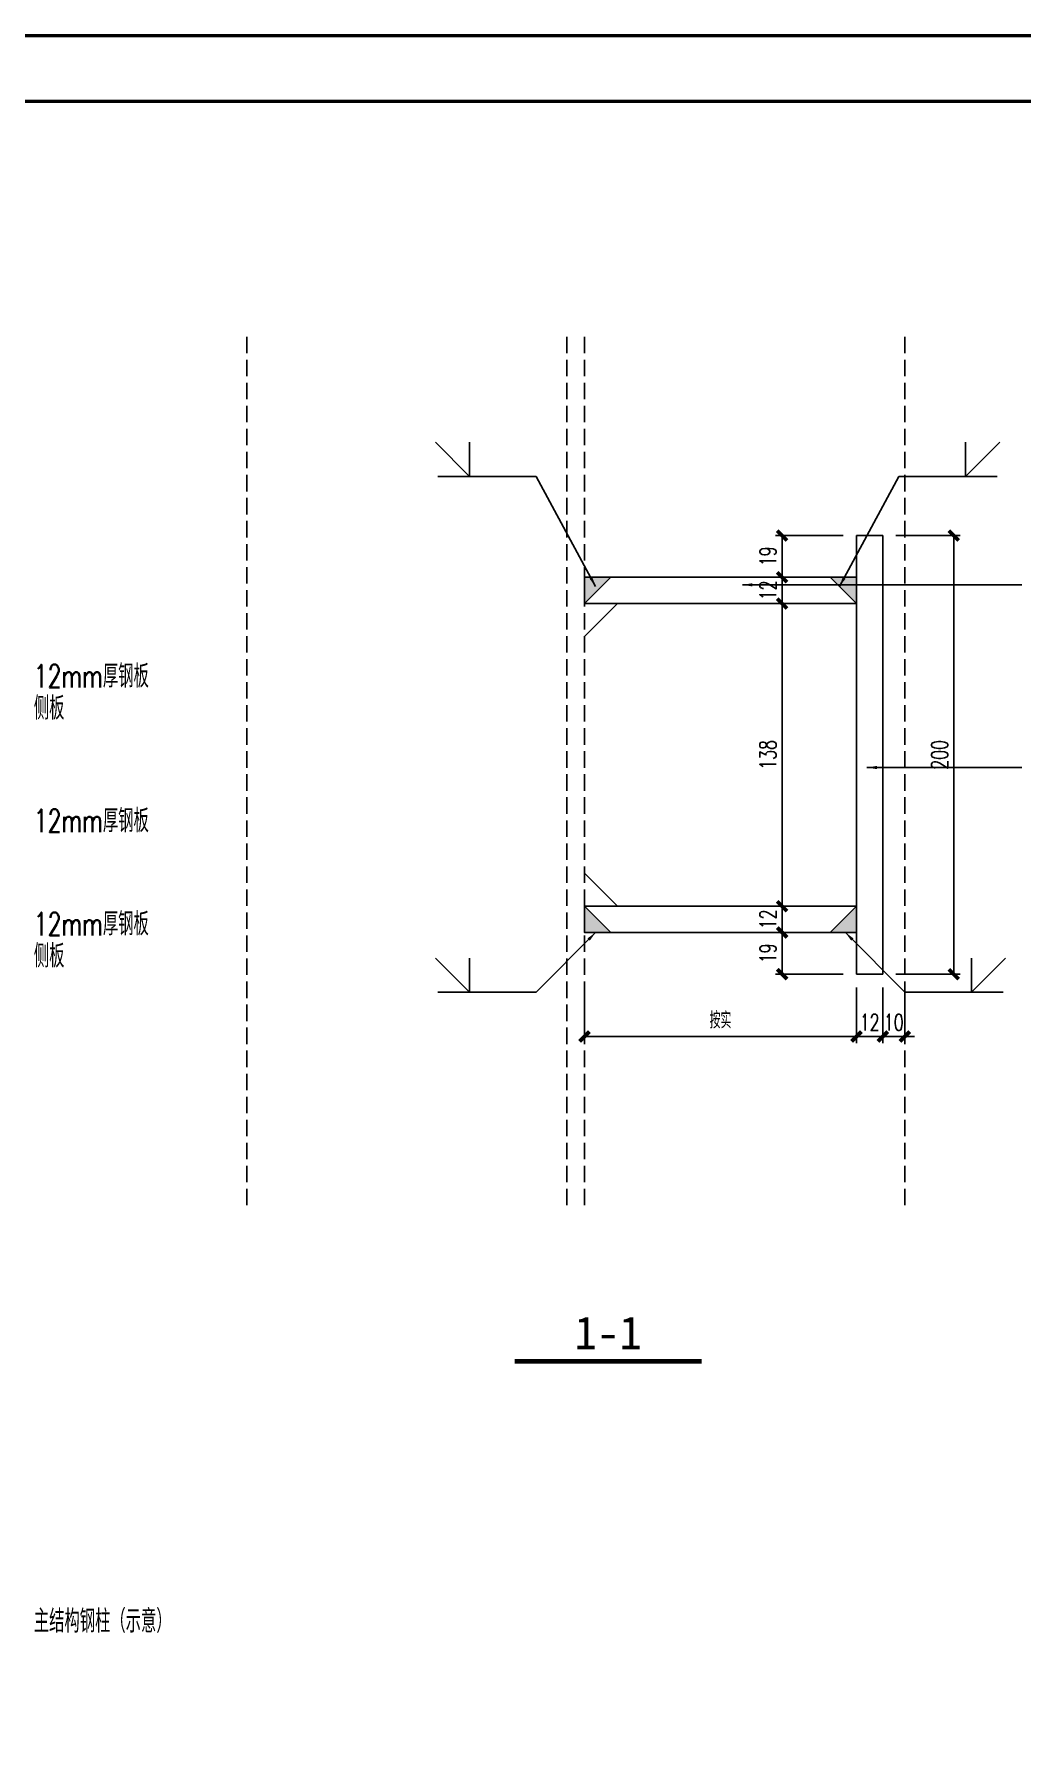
# Model space of a CAD drawing. Extents: x -104256 to -27901, y -155913 to -111823.
# Drawn here: x -84277 to -83826, y -149203 to -148428 of the extents above; entities that cross this region are included whole.
import ezdxf
from ezdxf.enums import TextEntityAlignment as Align

# ---------------------------------------------------------------- set-up
doc = ezdxf.new("R2010")
doc.units = 0
doc.linetypes.add('ZN-DASH', pattern=[0.35, 0.25, -0.1])
for name, color, linetype in [('!ZN1-文字-7', 7, 'Continuous'), ('!ZN5-钢材投影-40', 40, 'Continuous'), ('!ZN5-钢材断面-2', 2, 'Continuous'), ('!ZN6-虚线-8', 8, 'ZN-DASH'), ('!ZN7-符号-173', 173, 'Continuous'), ('0-cxFrame', 155, 'Continuous'), ('DIM', 173, 'Continuous'), ('TEXT', 7, 'Continuous')]:
    doc.layers.add(name, color=color, linetype=linetype)
doc.layers.add('0-cxText', color=131, linetype='Continuous', lineweight=25)
doc.layers.add('细线', color=11, linetype='Continuous', lineweight=9)
doc.styles.add('cx_tuming', font='simhei.ttf')
doc.styles.add('cx_tuqian1', font='')
doc.styles.add('DHTEXT-1', font='ROMANS.shx', dxfattribs={"width": 0.7, "bigfont": 'CHINESE.shx'})
doc.styles.add('ZNTextStyle', font='ROMANS.shx', dxfattribs={"width": 0.7, "bigfont": 'CHINESE.shx'})
doc.styles.add('中南符号', font='simhei.ttf')
doc.styles.add('黑体', font='simhei.ttf', dxfattribs={"height": 12})
doc.styles.get('cx_tuqian1').set_extended_font_data('SimSun')
doc.dimstyles.new('ZN3', dxfattribs={"dimscale": 3, "dimtxt": 2.5, "dimasz": 1.5, "dimexe": 1, "dimexo": 2, "dimgap": 0.9, "dimtad": 1, "dimdec": 0, "dimdsep": 46, "dimtxsty": 'DHTEXT-1', "dimblk": 'ARCHTICK', "dimcen": 2.5, "dimclrd": 173, "dimclre": 173, "dimclrt": 7, "dimazin": 2, "dimtfac": 1, "dimtix": 1, "dimtmove": 2, "dimatfit": 3, "dimfxl": 0, "dimarcsym": 0})

# ---------------------------------------------------------------- blocks, each defined once
blk = doc.blocks.new('TK22.A2 L(Dragon)')
at = {"layer": '0-cxFrame', "color": 7, "const_width": 0.5}
blk.add_lwpolyline([(0, 0), (-594, 0), (-594, 420), (0, 420)], close=True, dxfattribs=at)
at = {"layer": '0-cxFrame', "const_width": 0.5}
blk.add_lwpolyline([(-80, 10), (-574, 10), (-574, 410), (-80, 410)], close=True, dxfattribs=at)
at = {"style": '黑体', "flags": 4}
blk.add_attdef('图幅', text='', height=3.3, dxfattribs=at).set_placement((-40, 3), align=Align.RIGHT)
at = {"layer": '0-cxText', "flags": 4}
for tag, height, style, p in [('建设单位', 3.5, 'cx_tuming', (-45, 240)), ('项目名称', 3.5, 'cx_tuming', (-45, 210)), ('子项名称', 3.5, 'cx_tuming', (-45, 180)), ('工程编号', 3.3, 'cx_tuqian1', (-35, 165)), ('图名1', 3.5, 'cx_tuming', (-45, 87)), ('图名2', 3.5, 'cx_tuming', (-45, 79)), ('图名3', 3.5, 'cx_tuming', (-45, 71)), ('出图日期', 3.3, 'cx_tuqian1', (-39, 60)), ('专业', 3.3, 'cx_tuqian1', (-55, 52)), ('图号', 3.3, 'cx_tuqian1', (-55, 44)), ('版次', 3.3, 'cx_tuqian1', (-20, 44))]:
    blk.add_attdef(tag, text='', height=height, dxfattribs=dict(at, style=style)).set_placement(p, align=Align.MIDDLE)
at = {"layer": 'Defpoints', "color": 6, "flags": 4}
for tag, height, style, p in [('tufu', 3.3, '黑体', (-12, 12)), ('dwfname', 4, 'cx_tuqian1', (-80, 3))]:
    blk.add_attdef(tag, text='', height=height, dxfattribs=dict(at, style=style)).set_placement(p, align=Align.RIGHT)
blk = doc.blocks.new('_ArchTick')
at = {"color": 0, "linetype": 'ByBlock', "const_width": 0.4}
blk.add_lwpolyline([(-0.5, -0.5), (0.5, 0.5)], dxfattribs=at)
blk = doc.blocks.new('*D156')
at = {"layer": 'Defpoints', "color": 0, "ltscale": 30, "transparency": 16777216}
for p in [(-83889.6, -148656.4), (-83857.27, -148656.4), (-83889.6, -148856.4)]:
    blk.add_point(p, dxfattribs=at)
at = {"layer": 'DIM', "color": 173, "linetype": 'ByBlock', "lineweight": -2, "ltscale": 30, "transparency": 16777216}
for p, q in [((-83883.6, -148656.4), (-83854.27, -148656.4)), ((-83857.27, -148856.4), (-83857.27, -148656.4)), ((-83883.6, -148856.4), (-83854.27, -148856.4))]:
    blk.add_line(p, q, dxfattribs=at)
at = {"layer": 'DIM', "color": 173, "lineweight": -2, "ltscale": 30, "transparency": 16777216, "xscale": 4.5, "yscale": 4.5, "zscale": 4.5}
for p, rotation in [((-83857.27, -148656.4), 90), ((-83857.27, -148856.4), 270)]:
    blk.add_blockref('_ArchTick', p, dxfattribs=dict(at, rotation=rotation))
at = {"layer": 'DIM', "color": 7, "ltscale": 30, "transparency": 16777216, "insert": (-83863.72, -148756.4), "char_height": 7.5, "attachment_point": 5, "rotation": 90, "style": 'DHTEXT-1'}
blk.add_mtext('200', dxfattribs=at)
blk = doc.blocks.new('*D157')
at = {"layer": 'Defpoints', "color": 0, "ltscale": 30, "transparency": 16777216}
for p in [(-83901.6, -148856.4), (-83889.6, -148856.4), (-83901.6, -148884.8)]:
    blk.add_point(p, dxfattribs=at)
at = {"layer": 'DIM', "color": 173, "linetype": 'ByBlock', "lineweight": -2, "ltscale": 30, "transparency": 16777216}
for p, q in [((-83901.6, -148862.4), (-83901.6, -148887.8)), ((-83889.6, -148862.4), (-83889.6, -148887.8)), ((-83901.6, -148884.8), (-83906.1, -148884.8)), ((-83889.6, -148884.8), (-83901.6, -148884.8)), ((-83889.6, -148884.8), (-83885.1, -148884.8))]:
    blk.add_line(p, q, dxfattribs=at)
at = {"layer": 'DIM', "color": 173, "lineweight": -2, "ltscale": 30, "transparency": 16777216, "xscale": 4.5, "yscale": 4.5, "zscale": 4.5}
blk.add_blockref('_ArchTick', (-83901.6, -148884.8), dxfattribs=at)
at = {"layer": 'DIM', "color": 173, "lineweight": -2, "ltscale": 30, "transparency": 16777216, "xscale": 4.5, "yscale": 4.5, "zscale": 4.5, "rotation": 180}
blk.add_blockref('_ArchTick', (-83889.6, -148884.8), dxfattribs=at)
at = {"layer": 'DIM', "color": 7, "ltscale": 30, "transparency": 16777216, "insert": (-83895.6, -148878.35), "char_height": 7.5, "attachment_point": 5, "style": 'DHTEXT-1'}
blk.add_mtext('12', dxfattribs=at)
blk = doc.blocks.new('*D158')
at = {"layer": 'Defpoints', "color": 0, "ltscale": 30, "transparency": 16777216}
for p in [(-84025.6, -148856.4), (-83901.6, -148856.4), (-83901.6, -148884.8)]:
    blk.add_point(p, dxfattribs=at)
at = {"layer": 'DIM', "color": 173, "linetype": 'ByBlock', "lineweight": -2, "ltscale": 30, "transparency": 16777216}
for p, q in [((-84025.6, -148862.4), (-84025.6, -148887.8)), ((-83901.6, -148862.4), (-83901.6, -148887.8)), ((-84025.6, -148884.8), (-83901.6, -148884.8))]:
    blk.add_line(p, q, dxfattribs=at)
at = {"layer": 'DIM', "color": 173, "lineweight": -2, "ltscale": 30, "transparency": 16777216, "xscale": 4.5, "yscale": 4.5, "zscale": 4.5, "rotation": 180}
blk.add_blockref('_ArchTick', (-84025.6, -148884.8), dxfattribs=at)
at = {"layer": 'DIM', "color": 173, "lineweight": -2, "ltscale": 30, "transparency": 16777216, "xscale": 4.5, "yscale": 4.5, "zscale": 4.5}
blk.add_blockref('_ArchTick', (-83901.6, -148884.8), dxfattribs=at)
at = {"layer": 'DIM', "color": 7, "ltscale": 30, "transparency": 16777216, "insert": (-83963.6, -148877.36), "char_height": 7.5, "attachment_point": 5, "style": 'DHTEXT-1'}
blk.add_mtext('按实', dxfattribs=at)
blk = doc.blocks.new('*D159')
at = {"layer": 'Defpoints', "color": 0, "ltscale": 30, "transparency": 16777216}
for p in [(-83889.6, -148856.4), (-83879.6, -148856.4), (-83879.6, -148884.8)]:
    blk.add_point(p, dxfattribs=at)
at = {"layer": 'DIM', "color": 173, "linetype": 'ByBlock', "lineweight": -2, "ltscale": 30, "transparency": 16777216}
for p, q in [((-83889.6, -148862.4), (-83889.6, -148887.8)), ((-83879.6, -148862.4), (-83879.6, -148887.8)), ((-83889.6, -148884.8), (-83894.1, -148884.8)), ((-83889.6, -148884.8), (-83879.6, -148884.8)), ((-83879.6, -148884.8), (-83875.1, -148884.8))]:
    blk.add_line(p, q, dxfattribs=at)
at = {"layer": 'DIM', "color": 173, "lineweight": -2, "ltscale": 30, "transparency": 16777216, "xscale": 4.5, "yscale": 4.5, "zscale": 4.5}
blk.add_blockref('_ArchTick', (-83889.6, -148884.8), dxfattribs=at)
at = {"layer": 'DIM', "color": 173, "lineweight": -2, "ltscale": 30, "transparency": 16777216, "xscale": 4.5, "yscale": 4.5, "zscale": 4.5, "rotation": 180}
blk.add_blockref('_ArchTick', (-83879.6, -148884.8), dxfattribs=at)
at = {"layer": 'DIM', "color": 7, "ltscale": 30, "transparency": 16777216, "insert": (-83884.6, -148878.35), "char_height": 7.5, "attachment_point": 5, "style": 'DHTEXT-1'}
blk.add_mtext('10', dxfattribs=at)
blk = doc.blocks.new('*D160')
at = {"layer": 'Defpoints', "color": 0, "ltscale": 30, "transparency": 16777216}
for p in [(-83935.52, -148837.4), (-83901.6, -148837.4), (-83901.6, -148856.4)]:
    blk.add_point(p, dxfattribs=at)
at = {"layer": 'DIM', "color": 173, "linetype": 'ByBlock', "lineweight": -2, "ltscale": 30, "transparency": 16777216}
for p, q in [((-83907.6, -148837.4), (-83938.52, -148837.4)), ((-83935.52, -148856.4), (-83935.52, -148837.4)), ((-83907.6, -148856.4), (-83938.52, -148856.4))]:
    blk.add_line(p, q, dxfattribs=at)
at = {"layer": 'DIM', "color": 173, "lineweight": -2, "ltscale": 30, "transparency": 16777216, "xscale": 4.5, "yscale": 4.5, "zscale": 4.5}
for p, rotation in [((-83935.52, -148837.4), 90), ((-83935.52, -148856.4), 270)]:
    blk.add_blockref('_ArchTick', p, dxfattribs=dict(at, rotation=rotation))
at = {"layer": 'DIM', "color": 7, "ltscale": 30, "transparency": 16777216, "insert": (-83941.97, -148846.9), "char_height": 7.5, "attachment_point": 5, "rotation": 90, "style": 'DHTEXT-1'}
blk.add_mtext('19', dxfattribs=at)
blk = doc.blocks.new('*D161')
at = {"layer": 'Defpoints', "color": 0, "ltscale": 30, "transparency": 16777216}
for p in [(-83901.6, -148825.4), (-83935.52, -148837.4), (-83901.6, -148837.4)]:
    blk.add_point(p, dxfattribs=at)
at = {"layer": 'DIM', "color": 173, "linetype": 'ByBlock', "lineweight": -2, "ltscale": 30, "transparency": 16777216}
for p, q in [((-83907.6, -148825.4), (-83938.52, -148825.4)), ((-83935.52, -148825.4), (-83935.52, -148820.9)), ((-83935.52, -148825.4), (-83935.52, -148837.4)), ((-83907.6, -148837.4), (-83938.52, -148837.4)), ((-83935.52, -148837.4), (-83935.52, -148841.9))]:
    blk.add_line(p, q, dxfattribs=at)
at = {"layer": 'DIM', "color": 173, "lineweight": -2, "ltscale": 30, "transparency": 16777216, "xscale": 4.5, "yscale": 4.5, "zscale": 4.5}
for p, rotation in [((-83935.52, -148825.4), 270), ((-83935.52, -148837.4), 90)]:
    blk.add_blockref('_ArchTick', p, dxfattribs=dict(at, rotation=rotation))
at = {"layer": 'DIM', "color": 7, "ltscale": 30, "transparency": 16777216, "insert": (-83941.97, -148831.4), "char_height": 7.5, "attachment_point": 5, "rotation": 90, "style": 'DHTEXT-1'}
blk.add_mtext('12', dxfattribs=at)
blk = doc.blocks.new('*D162')
at = {"layer": 'Defpoints', "color": 0, "ltscale": 30, "transparency": 16777216}
for p in [(-83935.52, -148687.4), (-83901.6, -148687.4), (-83901.6, -148825.4)]:
    blk.add_point(p, dxfattribs=at)
at = {"layer": 'DIM', "color": 173, "linetype": 'ByBlock', "lineweight": -2, "ltscale": 30, "transparency": 16777216}
for p, q in [((-83907.6, -148687.4), (-83938.52, -148687.4)), ((-83935.52, -148825.4), (-83935.52, -148687.4)), ((-83907.6, -148825.4), (-83938.52, -148825.4))]:
    blk.add_line(p, q, dxfattribs=at)
at = {"layer": 'DIM', "color": 173, "lineweight": -2, "ltscale": 30, "transparency": 16777216, "xscale": 4.5, "yscale": 4.5, "zscale": 4.5}
for p, rotation in [((-83935.52, -148687.4), 90), ((-83935.52, -148825.4), 270)]:
    blk.add_blockref('_ArchTick', p, dxfattribs=dict(at, rotation=rotation))
at = {"layer": 'DIM', "color": 7, "ltscale": 30, "transparency": 16777216, "insert": (-83941.97, -148756.4), "char_height": 7.5, "attachment_point": 5, "rotation": 90, "style": 'DHTEXT-1'}
blk.add_mtext('138', dxfattribs=at)
blk = doc.blocks.new('*D163')
at = {"layer": 'Defpoints', "color": 0, "ltscale": 30, "transparency": 16777216}
for p in [(-83901.6, -148675.4), (-83935.52, -148687.4), (-83901.6, -148687.4)]:
    blk.add_point(p, dxfattribs=at)
at = {"layer": 'DIM', "color": 173, "linetype": 'ByBlock', "lineweight": -2, "ltscale": 30, "transparency": 16777216}
for p, q in [((-83907.6, -148675.4), (-83938.52, -148675.4)), ((-83935.52, -148675.4), (-83935.52, -148670.9)), ((-83935.52, -148675.4), (-83935.52, -148687.4)), ((-83907.6, -148687.4), (-83938.52, -148687.4)), ((-83935.52, -148687.4), (-83935.52, -148691.9))]:
    blk.add_line(p, q, dxfattribs=at)
at = {"layer": 'DIM', "color": 173, "lineweight": -2, "ltscale": 30, "transparency": 16777216, "xscale": 4.5, "yscale": 4.5, "zscale": 4.5}
for p, rotation in [((-83935.52, -148675.4), 270), ((-83935.52, -148687.4), 90)]:
    blk.add_blockref('_ArchTick', p, dxfattribs=dict(at, rotation=rotation))
at = {"layer": 'DIM', "color": 7, "ltscale": 30, "transparency": 16777216, "insert": (-83941.97, -148681.4), "char_height": 7.5, "attachment_point": 5, "rotation": 90, "style": 'DHTEXT-1'}
blk.add_mtext('12', dxfattribs=at)
blk = doc.blocks.new('*D164')
at = {"layer": 'Defpoints', "color": 0, "ltscale": 30, "transparency": 16777216}
for p in [(-83935.52, -148656.4), (-83901.6, -148656.4), (-83901.6, -148675.4)]:
    blk.add_point(p, dxfattribs=at)
at = {"layer": 'DIM', "color": 173, "linetype": 'ByBlock', "lineweight": -2, "ltscale": 30, "transparency": 16777216}
for p, q in [((-83907.6, -148656.4), (-83938.52, -148656.4)), ((-83935.52, -148675.4), (-83935.52, -148656.4)), ((-83907.6, -148675.4), (-83938.52, -148675.4))]:
    blk.add_line(p, q, dxfattribs=at)
at = {"layer": 'DIM', "color": 173, "lineweight": -2, "ltscale": 30, "transparency": 16777216, "xscale": 4.5, "yscale": 4.5, "zscale": 4.5}
for p, rotation in [((-83935.52, -148656.4), 90), ((-83935.52, -148675.4), 270)]:
    blk.add_blockref('_ArchTick', p, dxfattribs=dict(at, rotation=rotation))
at = {"layer": 'DIM', "color": 7, "ltscale": 30, "transparency": 16777216, "insert": (-83941.97, -148665.9), "char_height": 7.5, "attachment_point": 5, "rotation": 90, "style": 'DHTEXT-1'}
blk.add_mtext('19', dxfattribs=at)
blk = doc.blocks.new('*U125')
at = {"const_width": 0.7}
blk.add_lwpolyline([(0, 0), (28.42, 0)], dxfattribs=at)
at = {"color": 0, "style": '中南符号', "flags": 8}
blk.add_attdef('图名', text='', height=5, dxfattribs=at).set_placement((14.21, 1.85), align=Align.CENTER)
blk.add_attdef('比例', (31.22, 1.85), '', height=4, dxfattribs=at)

msp = doc.modelspace()

# ---------------------------------------------------------------- hatches: boundary and pattern name
at = {"layer": '细线', "ltscale": 30}
h = msp.add_hatch(color=8, dxfattribs=at)
h.dxf.hatch_style = 1
h.paths.add_polyline_path([(-84013.6, -148675.4), (-84025.6, -148675.4), (-84025.6, -148687.4)])
h = msp.add_hatch(color=8, dxfattribs=at)
h.dxf.hatch_style = 1
h.paths.add_polyline_path([(-83913.6, -148675.4), (-83901.6, -148675.4), (-83901.6, -148687.4)])
h = msp.add_hatch(color=8, dxfattribs=at)
h.dxf.hatch_style = 1
h.paths.add_polyline_path([(-84013.6, -148837.4), (-84025.6, -148837.4), (-84025.6, -148825.4)])
h = msp.add_hatch(color=8, dxfattribs=at)
h.dxf.hatch_style = 1
h.paths.add_polyline_path([(-83913.6, -148837.4), (-83901.6, -148837.4), (-83901.6, -148825.4)])

# ---------------------------------------------------------------- linework, layer by layer
at = {"layer": '!ZN5-钢材投影-40', "ltscale": 0.3}
for p, q in [((-84010.6, -148687.4), (-84025.6, -148702.4)), ((-84010.6, -148825.4), (-84025.6, -148810.4))]:
    msp.add_line(p, q, dxfattribs=at)
at = {"layer": '!ZN5-钢材断面-2'}
for p, q in [((-83901.6, -148856.4), (-83901.6, -148656.4)), ((-83889.6, -148656.4), (-83901.6, -148656.4)), ((-83889.6, -148856.4), (-83889.6, -148656.4)), ((-84025.6, -148675.4), (-83901.6, -148675.4)), ((-84025.6, -148687.4), (-83901.6, -148687.4)), ((-84025.6, -148825.4), (-83901.6, -148825.4)), ((-84025.6, -148837.4), (-83901.6, -148837.4)), ((-83889.6, -148856.4), (-83901.6, -148856.4))]:
    msp.add_line(p, q, dxfattribs=at)
at = {"layer": '!ZN6-虚线-8', "color": 8, "linetype": 'ZN-DASH', "ltscale": 30}
for p, q in [((-84179.6, -148565.75), (-84179.6, -148964.23)), ((-84033.6, -148565.75), (-84033.6, -148964.23)), ((-84025.6, -148565.75), (-84025.6, -148964.23)), ((-83879.6, -148565.75), (-83879.6, -148964.23))]:
    msp.add_line(p, q, dxfattribs=at)
at = {"ltscale": 30}
for points in [[(-84078.03, -148629.43), (-84093.61, -148613.86)], [(-84078.03, -148629.43), (-84078.03, -148613.86)], [(-83851.86, -148629.43), (-83851.86, -148613.86)], [(-83851.86, -148629.43), (-83836.29, -148613.86)], [(-84078.03, -148864.6), (-84093.61, -148849.03)], [(-84078.03, -148864.6), (-84078.03, -148849.03)], [(-83849.17, -148864.6), (-83849.17, -148849.03)], [(-83849.17, -148864.6), (-83833.59, -148849.03)]]:
    msp.add_lwpolyline(points, dxfattribs=at)
for points in [[(-84013.6, -148675.4), (-84025.6, -148675.4), (-84025.6, -148687.4)], [(-83913.6, -148675.4), (-83901.6, -148675.4), (-83901.6, -148687.4)], [(-84013.6, -148837.4), (-84025.6, -148837.4), (-84025.6, -148825.4)], [(-83913.6, -148837.4), (-83901.6, -148837.4), (-83901.6, -148825.4)]]:
    msp.add_lwpolyline(points, close=True, dxfattribs=at)

# ---------------------------------------------------------------- block references
at = {"layer": '!ZN7-符号-173', "color": 7, "ltscale": 30}
ref = msp.add_blockref('*U125', (-84057.46, -149032.91, 0), dxfattribs=dict(at, xscale=3, yscale=3, zscale=3))
ref.add_attrib('图名', '1-1', dxfattribs={"layer": '0', "color": 0, "height": 15, "style": '中南符号'}).set_placement((-84014.83, -149027.37, 0), align=Align.CENTER)
at = {"layer": '0-cxFrame', "xscale": 3, "yscale": 3, "zscale": 3}
msp.add_blockref('TK22.A2 L(Dragon)', (-83487.4, -149688.48), dxfattribs=at)

# ---------------------------------------------------------------- texts
at = {"layer": '!ZN1-文字-7', "ltscale": 30, "style": 'ZNTextStyle', "width": 0.7}
for s, p in [('12mm厚钢板', (-84276.68, -148720.47)), ('侧板', (-84276.68, -148735.07)), ('12mm厚钢板', (-84276.68, -148833.48)), ('侧板', (-84276.68, -148848.08)), ('主结构钢柱（示意）', (-84276.68, -149151.35))]:
    msp.add_text(s, height=10.5, dxfattribs=at).set_placement(p, align=Align.MIDDLE_LEFT)
at = {"layer": 'TEXT', "ltscale": 30, "style": 'DHTEXT-1', "width": 0.7}
msp.add_text('12mm厚钢板', height=10.5, dxfattribs=at).set_placement((-84276.68, -148786.42), align=Align.MIDDLE_LEFT)

# ---------------------------------------------------------------- dimensions: what is measured, and where the dimension line sits
at = {"layer": 'DIM', "ltscale": 30}
for base, p1, p2, angle, picture, middle in [((-83935.52, -148656.4), (-83901.6, -148675.4), (-83901.6, -148656.4), 90, '*D164', (-83941.97, -148665.9)), ((-83857.27, -148656.4), (-83889.6, -148856.4), (-83889.6, -148656.4), 90, '*D156', (-83863.72, -148756.4)), ((-83935.52, -148687.4), (-83901.6, -148675.4), (-83901.6, -148687.4), 90, '*D163', (-83941.97, -148681.4)), ((-83935.52, -148687.4), (-83901.6, -148825.4), (-83901.6, -148687.4), 90, '*D162', (-83941.97, -148756.4)), ((-83935.52, -148837.4), (-83901.6, -148825.4), (-83901.6, -148837.4), 90, '*D161', (-83941.97, -148831.4)), ((-83935.52, -148837.4), (-83901.6, -148856.4), (-83901.6, -148837.4), 90, '*D160', (-83941.97, -148846.9)), ((-83901.6, -148884.8), (-83889.6, -148856.4), (-83901.6, -148856.4), 180, '*D157', (-83895.6, -148878.35)), ((-83879.6, -148884.8), (-83889.6, -148856.4), (-83879.6, -148856.4), 180, '*D159', (-83884.6, -148878.35))]:
    dim = msp.add_linear_dim(base=base, p1=p1, p2=p2, angle=angle, dimstyle='ZN3', dxfattribs=at)
    dim.commit()
    dim.dimension.update_dxf_attribs({"geometry": picture, "text_midpoint": middle})
dim = msp.add_linear_dim(base=(-83901.6, -148884.8), p1=(-84025.6, -148856.4), p2=(-83901.6, -148856.4), angle=180, text='按实', dimstyle='ZN3', dxfattribs=at)
dim.commit()
dim.dimension.update_dxf_attribs({"geometry": '*D158', "text_midpoint": (-83963.6, -148877.36)})

# ---------------------------------------------------------------- leaders
for points in [[(-84020.55, -148679.65), (-84047.65, -148629.43), (-84092.46, -148629.43)], [(-83909.34, -148679.65), (-83882.25, -148629.43), (-83837.43, -148629.43)], [(-83953.59, -148678.87), (-83841.61, -148678.87), (-83826.24, -148678.87)], [(-83896.81, -148762.16), (-83841.61, -148762.16), (-83826.24, -148762.16)], [(-84020.55, -148837.4), (-84047.65, -148864.6), (-84092.46, -148864.6)], [(-83906.65, -148837.4), (-83879.55, -148864.6), (-83834.74, -148864.6)]]:
    msp.add_leader(points, dimstyle='ZN3', dxfattribs=at)

doc.saveas('drawing.dxf')
